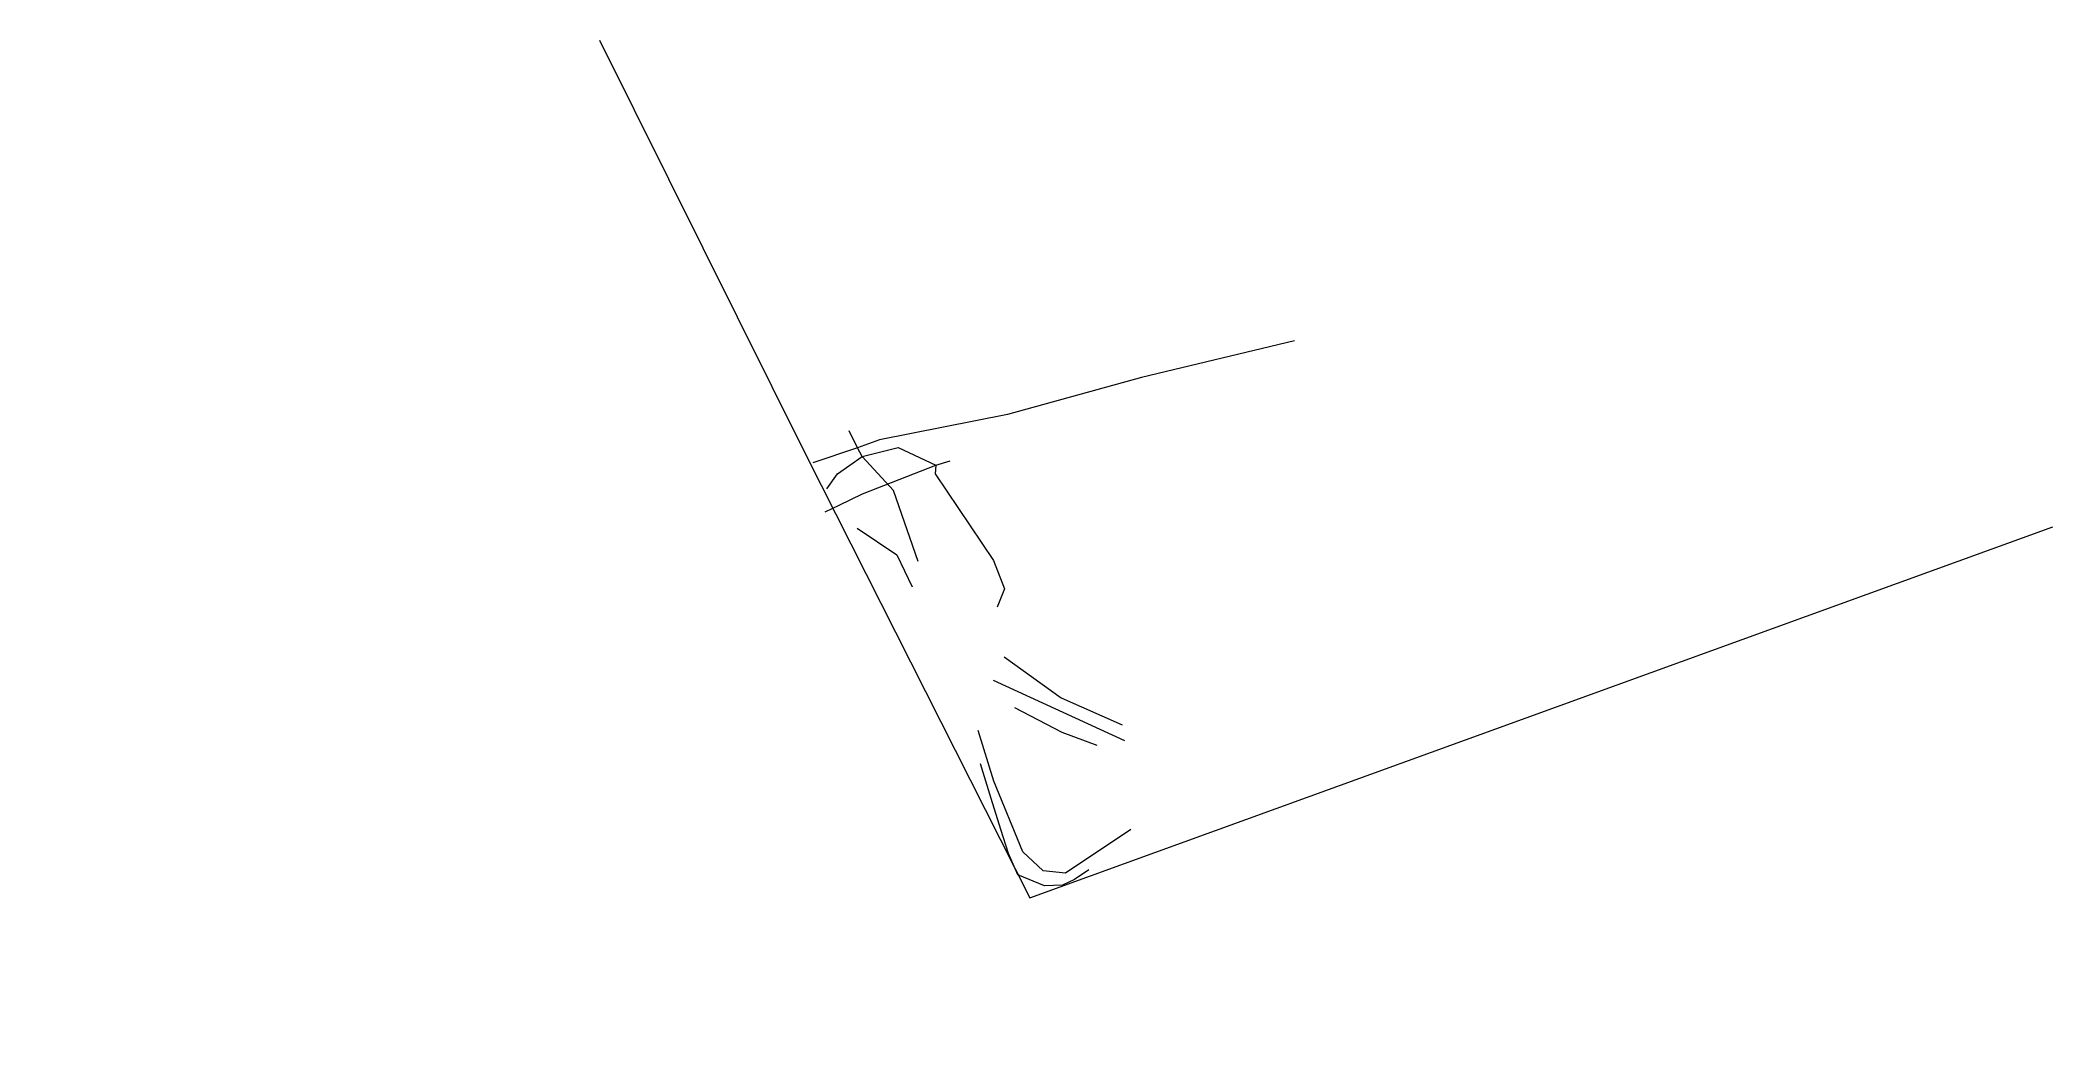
# Model space of a CAD drawing. Extents: x -87238 to 8567886, y -105094 to 8517995.
# Drawn here: x 679944 to 931416, y -34160 to 91702 of the extents above; entities that cross this region are included whole.
import ezdxf

# ---------------------------------------------------------------- set-up
doc = ezdxf.new("R2010")
doc.units = 0
doc.header["$MEASUREMENT"] = 0
doc.layers.get('0').update_dxf_attribs({"linetype": 'CONTINUOUS'})

msp = doc.modelspace()

# ---------------------------------------------------------------- linework, layer by layer
at = {"color": 30, "true_color": 0xf26722}
msp.add_lwpolyline([(749840.1, 91702.2), (775652.6, 39781.9), (803590.6, -15545.1), (931415.6, 30856.9)], dxfattribs=at)
at = {"color": 3}
for points in [[(789659.6, 26509.9), (786569.6, 35379.9), (782659.6, 39629.9), (782059.6, 40719.9), (781006.6, 42865.4)], [(778239.6, 35599.9), (779569.6, 37469.9), (782659.6, 39629.9), (787129.6, 40759.9), (791849.6, 38569.9), (791759.6, 37469.9), (799069.6, 26649.9), (800439.6, 23109.9), (799509.6, 20809.9)], [(778016.1, 32721.1), (779759.6, 33549.9), (782679.6, 34969.9), (791849.6, 38569.9), (793642.9, 39127.2)], [(782039.6, 30669.9), (786979.6, 27359.9), (788889.6, 23349.9)], [(800389.6, 14599.9), (807509.6, 9489.9), (815139.6, 6079.9)], [(799019.6, 11699.9), (815419.6, 4139.9)], [(801679.6, 8249.9), (807579.6, 5189.9), (811979.6, 3539.9)], [(816209.6, -7000.1), (808039.6, -12450.1), (805269.6, -12170.1), (802709.6, -9800.1), (799109.6, -930.1), (797159.6, 5389.9)], [(810979.6, -12030.1), (809179.6, -13260.1), (807669.6, -13940.1), (805429.6, -14050.1), (802079.6, -12640.1), (800919.6, -10010.1), (799959.6, -7000.1), (798759.6, -3110.1), (798759.6, -3110.1), (797439.6, 1239.9)]]:
    msp.add_lwpolyline(points, dxfattribs=at)
at = {"color": 30, "true_color": 0xf26722}
msp.add_polyline3d([(836679.6, 54129.9, 49870), (817569.6, 49509.9, 53910), (800789.6, 44919.9, 58460), (784819.6, 41719.9, 64610), (784339.6, 41569.9, 64580), (782059.6, 40719.9, 64920), (776469.6, 38839.9, 65730)], dxfattribs=at)

doc.saveas('drawing.dxf')
